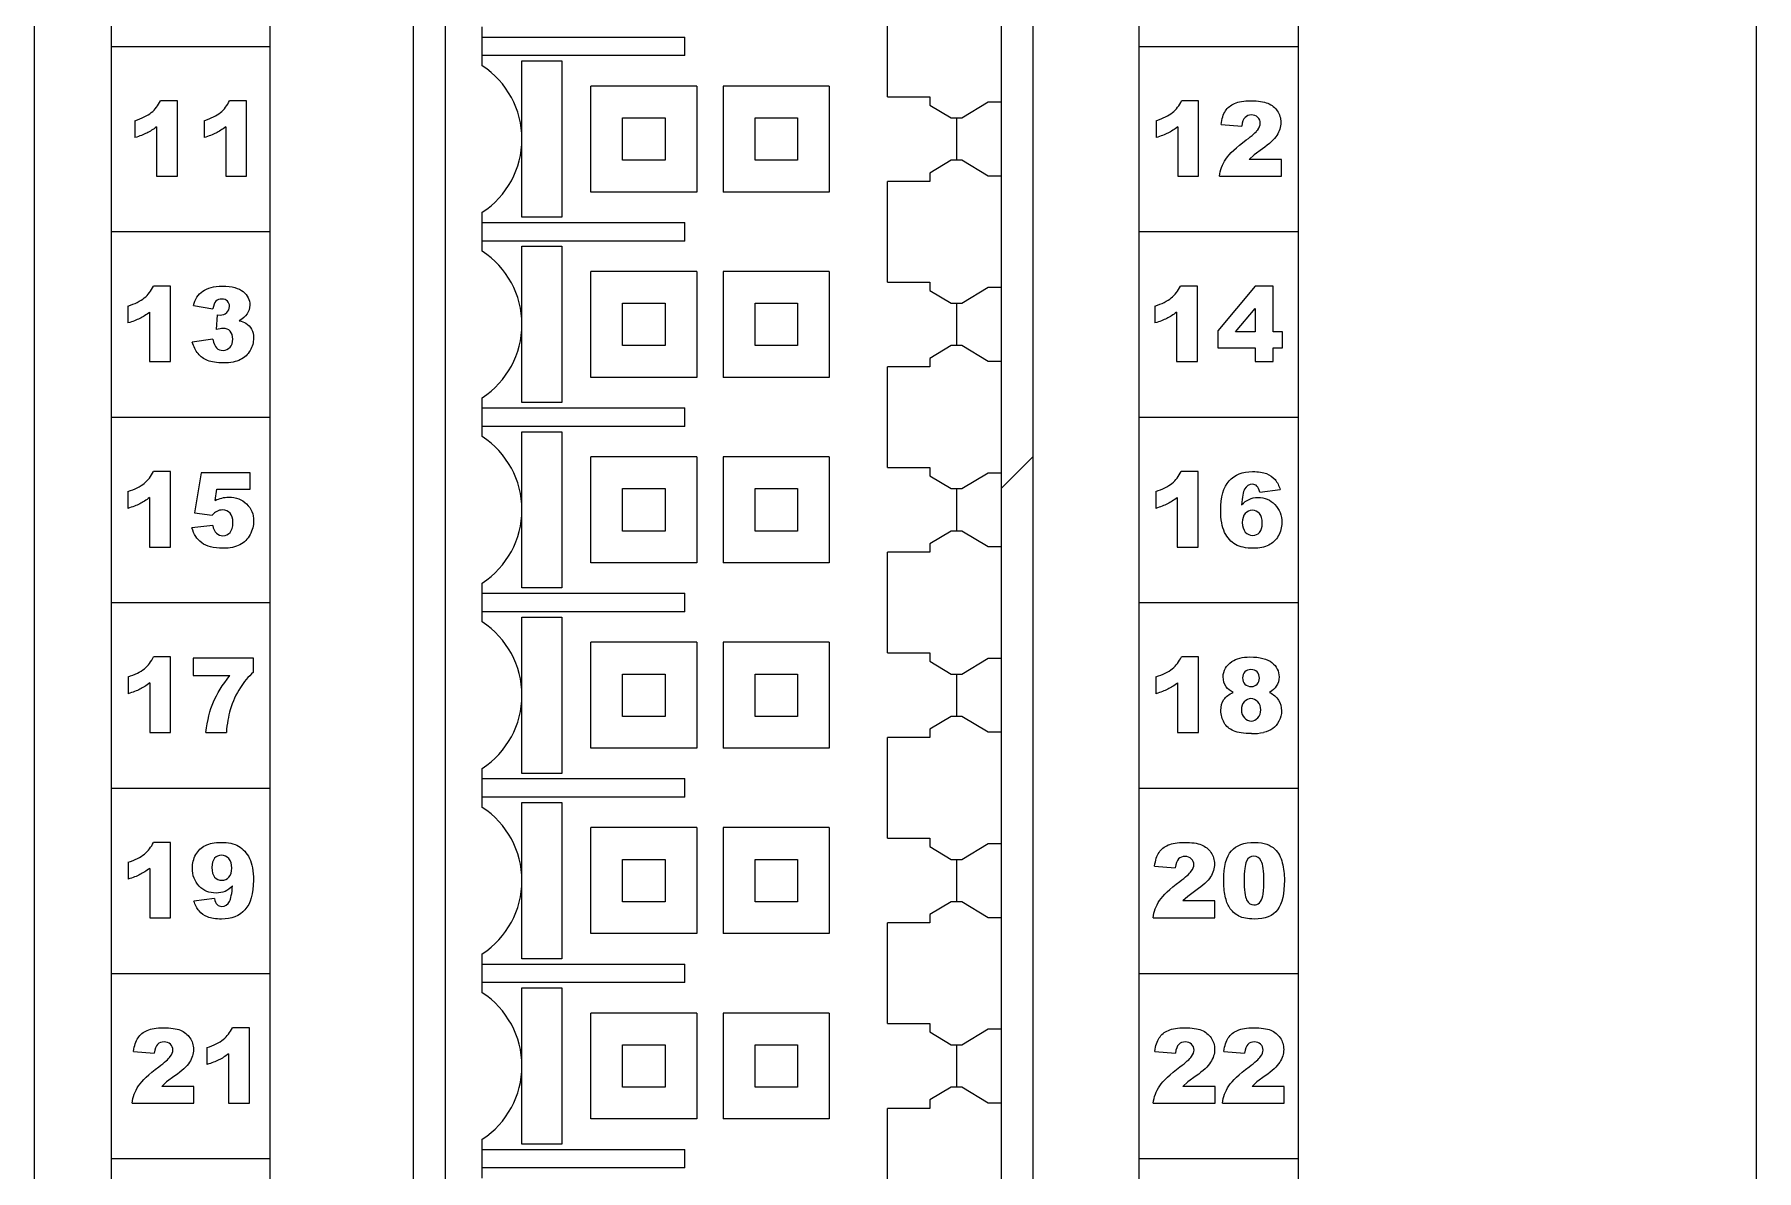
# Model space of a CAD drawing. Header units: inches. Extents: x 0 to 32, y 0 to 130.
# Drawn here: x -0.25 to 32.25, y 43.53 to 64.98 of the extents above; entities that cross this region are included whole.
import ezdxf

# ---------------------------------------------------------------- set-up
doc = ezdxf.new("R2010")
doc.units = ezdxf.units.IN
doc.header["$LTSCALE"] = 1.21
doc.header["$MEASUREMENT"] = 0
doc.layers.get('0').update_dxf_attribs({"linetype": 'CONTINUOUS'})
doc.layers.add('02___PRT_ALL_AXES', color=7, linetype='CONTINUOUS')
doc.layers.add('03___PRT_ALL_CURVES', color=7, linetype='CONTINUOUS')

msp = doc.modelspace()

# ---------------------------------------------------------------- linework, layer by layer
at = {"color": 7, "linetype": 'Continuous'}
for p, q in [((-0.25, 6), (-0.25, 124)), ((32.25, 6), (32.25, 124)), ((7.5, 86.255), (7.5, 15.245)), ((18, 15.752), (18, 85.752)), ((15.85, 63.802), (15.85, 65.702)), ((8.2, 64.385), (8.2, 65.119)), ((8.2, 64.927), (12.025, 64.927)), ((12.025, 64.577), (12.025, 64.927)), ((12.025, 64.577), (8.2, 64.577)), ((8.95, 63.006), (8.95, 64.477)), ((8.95, 64.477), (9.702, 64.477)), ((9.702, 64.477), (9.702, 61.527)), ((10.25, 62.002), (10.25, 64.002)), ((12.25, 64.002), (10.25, 64.002)), ((12.25, 64.002), (12.25, 62.002)), ((12.75, 64.002), (12.75, 62.002)), ((14.75, 64.002), (12.75, 64.002)), ((14.75, 64.002), (14.75, 62.002)), ((15.85, 63.802), (16.65, 63.802)), ((16.65, 63.802), (16.65, 63.644)), ((17.25, 63.402), (17.75, 63.703)), ((17.75, 63.703), (18, 63.703)), ((10.85, 62.602), (10.85, 63.402)), ((10.85, 63.402), (11.65, 63.402)), ((11.65, 63.402), (11.65, 62.602)), ((13.35, 62.602), (13.35, 63.402)), ((13.35, 63.402), (14.15, 63.402)), ((14.15, 63.402), (14.15, 62.602)), ((16.65, 63.644), (17.053, 63.402)), ((17.053, 63.402), (17.25, 63.402)), ((17.15, 63.402), (17.15, 62.602)), ((8.95, 61.527), (8.95, 62.998)), ((11.65, 62.602), (10.85, 62.602)), ((14.15, 62.602), (13.35, 62.602)), ((17.053, 62.602), (16.65, 62.36)), ((17.25, 62.602), (17.053, 62.602)), ((17.75, 62.302), (17.25, 62.602)), ((15.85, 60.302), (15.85, 62.202)), ((16.65, 62.202), (15.85, 62.202)), ((16.65, 62.36), (16.65, 62.202)), ((18, 62.302), (17.75, 62.302)), ((12.25, 62.002), (10.25, 62.002)), ((14.75, 62.002), (12.75, 62.002)), ((8.2, 60.885), (8.2, 61.619)), ((8.2, 61.427), (12.025, 61.427)), ((9.702, 61.527), (8.95, 61.527)), ((12.025, 61.077), (12.025, 61.427)), ((12.025, 61.077), (8.2, 61.077)), ((8.95, 59.506), (8.95, 60.977)), ((8.95, 60.977), (9.702, 60.977)), ((9.702, 60.977), (9.702, 58.027)), ((10.25, 58.502), (10.25, 60.502)), ((12.25, 60.502), (10.25, 60.502)), ((12.25, 60.502), (12.25, 58.502)), ((12.75, 60.502), (12.75, 58.502)), ((14.75, 60.502), (12.75, 60.502)), ((14.75, 60.502), (14.75, 58.502)), ((15.85, 60.302), (16.65, 60.302)), ((16.65, 60.302), (16.65, 60.144)), ((16.65, 60.144), (17.053, 59.902)), ((17.25, 59.902), (17.75, 60.203)), ((17.75, 60.203), (18, 60.203)), ((10.85, 59.102), (10.85, 59.902)), ((10.85, 59.902), (11.65, 59.902)), ((11.65, 59.902), (11.65, 59.102)), ((13.35, 59.102), (13.35, 59.902)), ((13.35, 59.902), (14.15, 59.902)), ((14.15, 59.902), (14.15, 59.102)), ((17.053, 59.902), (17.25, 59.902)), ((17.15, 59.902), (17.15, 59.102)), ((8.95, 58.027), (8.95, 59.498)), ((11.65, 59.102), (10.85, 59.102)), ((14.15, 59.102), (13.35, 59.102)), ((17.053, 59.102), (16.65, 58.86)), ((16.65, 58.86), (16.65, 58.702)), ((17.25, 59.102), (17.053, 59.102)), ((17.75, 58.802), (17.25, 59.102)), ((12.25, 58.502), (10.25, 58.502)), ((14.75, 58.502), (12.75, 58.502)), ((16.65, 58.702), (15.85, 58.702)), ((15.85, 56.802), (15.85, 58.702)), ((18, 58.802), (17.75, 58.802)), ((8.2, 57.385), (8.2, 58.119)), ((8.2, 57.927), (12.025, 57.927)), ((9.702, 58.027), (8.95, 58.027)), ((12.025, 57.577), (12.025, 57.927)), ((12.025, 57.577), (8.2, 57.577)), ((8.95, 56.006), (8.95, 57.477)), ((8.95, 57.477), (9.702, 57.477)), ((9.702, 57.477), (9.702, 54.527)), ((10.25, 55.002), (10.25, 57.002)), ((12.25, 57.002), (10.25, 57.002)), ((12.25, 57.002), (12.25, 55.002)), ((12.75, 57.002), (12.75, 55.002)), ((14.75, 57.002), (12.75, 57.002)), ((14.75, 57.002), (14.75, 55.002)), ((15.85, 56.802), (16.65, 56.802)), ((16.65, 56.802), (16.65, 56.644)), ((16.65, 56.644), (17.053, 56.402)), ((17.25, 56.402), (17.75, 56.703)), ((17.75, 56.703), (18, 56.703)), ((10.85, 56.402), (11.65, 56.402)), ((10.85, 55.602), (10.85, 56.402)), ((11.65, 56.402), (11.65, 55.602)), ((13.35, 56.402), (14.15, 56.402)), ((13.35, 55.602), (13.35, 56.402)), ((14.15, 56.402), (14.15, 55.602)), ((17.053, 56.402), (17.25, 56.402)), ((17.15, 56.402), (17.15, 55.602)), ((8.95, 54.527), (8.95, 55.998)), ((11.65, 55.602), (10.85, 55.602)), ((14.15, 55.602), (13.35, 55.602)), ((17.053, 55.602), (16.65, 55.36)), ((17.25, 55.602), (17.053, 55.602)), ((17.75, 55.302), (17.25, 55.602)), ((16.65, 55.36), (16.65, 55.202)), ((18, 55.302), (17.75, 55.302)), ((12.25, 55.002), (10.25, 55.002)), ((14.75, 55.002), (12.75, 55.002)), ((16.65, 55.202), (15.85, 55.202)), ((15.85, 53.302), (15.85, 55.202)), ((8.2, 53.885), (8.2, 54.619)), ((8.2, 54.427), (12.025, 54.427)), ((9.702, 54.527), (8.95, 54.527)), ((12.025, 54.077), (12.025, 54.427)), ((12.025, 54.077), (8.2, 54.077)), ((8.95, 53.977), (9.702, 53.977)), ((8.95, 52.506), (8.95, 53.977)), ((9.702, 53.977), (9.702, 51.027)), ((12.25, 53.502), (10.25, 53.502)), ((10.25, 51.502), (10.25, 53.502)), ((12.25, 53.502), (12.25, 51.502)), ((14.75, 53.502), (12.75, 53.502)), ((12.75, 53.502), (12.75, 51.502)), ((14.75, 53.502), (14.75, 51.502)), ((15.85, 53.302), (16.65, 53.302)), ((16.65, 53.302), (16.65, 53.144)), ((16.65, 53.144), (17.053, 52.902)), ((17.25, 52.902), (17.75, 53.203)), ((17.75, 53.203), (18, 53.203)), ((10.85, 52.902), (11.65, 52.902)), ((10.85, 52.102), (10.85, 52.902)), ((11.65, 52.902), (11.65, 52.102)), ((13.35, 52.902), (14.15, 52.902)), ((13.35, 52.102), (13.35, 52.902)), ((14.15, 52.902), (14.15, 52.102)), ((17.053, 52.902), (17.25, 52.902)), ((17.15, 52.902), (17.15, 52.102)), ((8.95, 51.027), (8.95, 52.498)), ((11.65, 52.102), (10.85, 52.102)), ((14.15, 52.102), (13.35, 52.102)), ((17.053, 52.102), (16.65, 51.86)), ((17.25, 52.102), (17.053, 52.102)), ((17.75, 51.802), (17.25, 52.102)), ((16.65, 51.702), (15.85, 51.702)), ((15.85, 49.802), (15.85, 51.702)), ((16.65, 51.86), (16.65, 51.702)), ((18, 51.802), (17.75, 51.802)), ((12.25, 51.502), (10.25, 51.502)), ((14.75, 51.502), (12.75, 51.502)), ((8.2, 50.385), (8.2, 51.119)), ((9.702, 51.027), (8.95, 51.027)), ((8.2, 50.927), (12.025, 50.927)), ((12.025, 50.577), (12.025, 50.927)), ((12.025, 50.577), (8.2, 50.577)), ((8.95, 50.477), (9.702, 50.477)), ((8.95, 49.006), (8.95, 50.477)), ((9.702, 50.477), (9.702, 47.527)), ((12.25, 50.002), (10.25, 50.002)), ((10.25, 48.002), (10.25, 50.002)), ((12.25, 50.002), (12.25, 48.002)), ((14.75, 50.002), (12.75, 50.002)), ((12.75, 50.002), (12.75, 48.002)), ((14.75, 50.002), (14.75, 48.002)), ((15.85, 49.802), (16.65, 49.802)), ((16.65, 49.802), (16.65, 49.644)), ((10.85, 49.402), (11.65, 49.402)), ((10.85, 48.602), (10.85, 49.402)), ((11.65, 49.402), (11.65, 48.602)), ((13.35, 49.402), (14.15, 49.402)), ((13.35, 48.602), (13.35, 49.402)), ((14.15, 49.402), (14.15, 48.602)), ((16.65, 49.644), (17.053, 49.402)), ((17.053, 49.402), (17.25, 49.402)), ((17.15, 49.402), (17.15, 48.602)), ((17.25, 49.402), (17.75, 49.703)), ((17.75, 49.703), (18, 49.703)), ((8.95, 47.527), (8.95, 48.998)), ((11.65, 48.602), (10.85, 48.602)), ((14.15, 48.602), (13.35, 48.602)), ((17.053, 48.602), (16.65, 48.36)), ((17.25, 48.602), (17.053, 48.602)), ((17.75, 48.302), (17.25, 48.602)), ((16.65, 48.202), (15.85, 48.202)), ((15.85, 46.302), (15.85, 48.202)), ((16.65, 48.36), (16.65, 48.202)), ((18, 48.302), (17.75, 48.302)), ((12.25, 48.002), (10.25, 48.002)), ((14.75, 48.002), (12.75, 48.002)), ((8.2, 46.885), (8.2, 47.619)), ((9.702, 47.527), (8.95, 47.527)), ((8.2, 47.427), (12.025, 47.427)), ((12.025, 47.077), (12.025, 47.427)), ((12.025, 47.077), (8.2, 47.077)), ((8.95, 46.977), (9.702, 46.977)), ((8.95, 45.506), (8.95, 46.977)), ((9.702, 46.977), (9.702, 44.027)), ((12.25, 46.502), (10.25, 46.502)), ((10.25, 44.502), (10.25, 46.502)), ((12.25, 46.502), (12.25, 44.502)), ((14.75, 46.502), (12.75, 46.502)), ((12.75, 46.502), (12.75, 44.502)), ((14.75, 46.502), (14.75, 44.502)), ((15.85, 46.302), (16.65, 46.302)), ((16.65, 46.302), (16.65, 46.144)), ((17.25, 45.902), (17.75, 46.203)), ((17.75, 46.203), (18, 46.203)), ((10.85, 45.902), (11.65, 45.902)), ((10.85, 45.102), (10.85, 45.902)), ((11.65, 45.902), (11.65, 45.102)), ((13.35, 45.902), (14.15, 45.902)), ((13.35, 45.102), (13.35, 45.902)), ((14.15, 45.902), (14.15, 45.102)), ((16.65, 46.144), (17.053, 45.902)), ((17.053, 45.902), (17.25, 45.902)), ((17.15, 45.902), (17.15, 45.102)), ((8.95, 44.027), (8.95, 45.498)), ((11.65, 45.102), (10.85, 45.102)), ((14.15, 45.102), (13.35, 45.102)), ((17.053, 45.102), (16.65, 44.86)), ((16.65, 44.86), (16.65, 44.702)), ((17.25, 45.102), (17.053, 45.102)), ((17.75, 44.802), (17.25, 45.102)), ((16.65, 44.702), (15.85, 44.702)), ((15.85, 42.802), (15.85, 44.702)), ((18, 44.802), (17.75, 44.802)), ((12.25, 44.502), (10.25, 44.502)), ((14.75, 44.502), (12.75, 44.502)), ((8.2, 43.385), (8.2, 44.119)), ((8.2, 43.927), (12.025, 43.927)), ((9.702, 44.027), (8.95, 44.027)), ((12.025, 43.577), (12.025, 43.927)), ((12.025, 43.577), (8.2, 43.577))]:
    msp.add_line(p, q, dxfattribs=at)
at = {"color": 2, "linetype": 'Continuous'}
msp.add_line((18, 56.411), (18.6, 57.011), dxfattribs=at)
at = {"color": 7, "linetype": 'Continuous'}
for centre in [(7.3, 63.002), (7.3, 59.502), (7.3, 56.002), (7.3, 52.502), (7.3, 49.002), (7.3, 45.502)]:
    msp.add_arc(centre, 1.65, 303.0557, 56.9443, dxfattribs=at)
at = {"layer": '02___PRT_ALL_AXES', "color": 7, "linetype": 'Continuous'}
for p, q in [((6.9, 85.35), (6.9, 16.15)), ((18.6, 16.15), (18.6, 85.35))]:
    msp.add_line(p, q, dxfattribs=at)
at = {"layer": '03___PRT_ALL_CURVES', "color": 4, "linetype": 'Continuous'}
for p, q in [((1.2, 82.25), (1.2, 19.25)), ((4.2, 19.25), (4.2, 82.25)), ((20.6, 19.25), (20.6, 82.25)), ((23.6, 82.25), (23.6, 19.25)), ((1.2, 64.75), (4.2, 64.75)), ((20.6, 64.75), (23.6, 64.75)), ((2.449, 63.724), (2.127, 63.724)), ((2.449, 62.3), (2.449, 63.724)), ((3.753, 63.724), (3.432, 63.724)), ((3.753, 62.3), (3.753, 63.724)), ((21.72, 63.724), (21.399, 63.724)), ((21.72, 62.3), (21.72, 63.724)), ((1.647, 63.349), (1.647, 63.03)), ((2.055, 63.233), (2.055, 62.3)), ((2.951, 63.349), (2.951, 63.03)), ((3.36, 63.233), (3.36, 62.3)), ((20.918, 63.349), (20.918, 63.03)), ((21.327, 63.233), (21.327, 62.3)), ((22.143, 63.277), (22.533, 63.245)), ((22.924, 62.816), (22.767, 62.702)), ((22.767, 62.702), (22.674, 62.617)), ((23.282, 62.617), (22.674, 62.617)), ((23.282, 62.3), (23.282, 62.617)), ((2.055, 62.3), (2.449, 62.3)), ((3.36, 62.3), (3.753, 62.3)), ((21.327, 62.3), (21.72, 62.3)), ((22.115, 62.3), (23.282, 62.3)), ((4.2, 61.25), (1.2, 61.25)), ((23.6, 61.25), (20.6, 61.25)), ((2.317, 60.224), (1.995, 60.224)), ((2.317, 58.8), (2.317, 60.224)), ((21.698, 60.224), (21.376, 60.224)), ((21.698, 58.8), (21.698, 60.224)), ((22.789, 60.224), (22.081, 59.382)), ((23.129, 60.224), (22.789, 60.224)), ((23.129, 59.363), (23.129, 60.224)), ((1.515, 59.849), (1.515, 59.53)), ((2.75, 59.861), (3.117, 59.795)), ((20.896, 59.849), (20.896, 59.53)), ((22.414, 59.363), (22.789, 59.804)), ((22.789, 59.804), (22.789, 59.363)), ((1.924, 59.733), (1.924, 58.8)), ((3.201, 59.682), (3.181, 59.405)), ((3.201, 59.682), (3.252, 59.678)), ((21.305, 59.733), (21.305, 58.8)), ((3.117, 59.221), (2.729, 59.17)), ((22.081, 59.382), (22.081, 59.062)), ((22.789, 59.363), (22.414, 59.363)), ((23.304, 59.363), (23.129, 59.363)), ((23.304, 59.062), (23.304, 59.363)), ((22.081, 59.062), (22.789, 59.062)), ((22.789, 59.062), (22.789, 58.8)), ((23.129, 59.062), (23.304, 59.062)), ((23.129, 58.8), (23.129, 59.062)), ((1.924, 58.8), (2.317, 58.8)), ((21.305, 58.8), (21.698, 58.8)), ((22.789, 58.8), (23.129, 58.8)), ((1.2, 57.75), (4.2, 57.75)), ((20.6, 57.75), (23.6, 57.75)), ((2.316, 56.724), (1.994, 56.724)), ((2.316, 55.3), (2.316, 56.724)), ((2.896, 56.7), (2.773, 55.947)), ((3.82, 56.7), (2.896, 56.7)), ((3.82, 56.39), (3.82, 56.7)), ((21.712, 56.724), (21.39, 56.724)), ((21.712, 55.3), (21.712, 56.724)), ((1.513, 56.349), (1.513, 56.03)), ((1.922, 56.233), (1.922, 55.3)), ((3.161, 56.18), (3.194, 56.39)), ((3.194, 56.39), (3.82, 56.39)), ((20.91, 56.349), (20.91, 56.03)), ((21.318, 56.233), (21.318, 55.3)), ((22.874, 56.337), (23.261, 56.385)), ((2.773, 55.947), (3.104, 55.9)), ((3.116, 55.706), (2.722, 55.663)), ((1.922, 55.3), (2.316, 55.3)), ((21.318, 55.3), (21.712, 55.3)), ((1.2, 54.25), (4.2, 54.25)), ((20.6, 54.25), (23.6, 54.25)), ((2.318, 53.224), (1.997, 53.224)), ((2.318, 51.8), (2.318, 53.224)), ((2.748, 53.2), (2.748, 52.871)), ((3.884, 53.2), (2.748, 53.2)), ((3.884, 52.937), (3.884, 53.2)), ((21.718, 53.224), (21.396, 53.224)), ((21.718, 51.8), (21.718, 53.224)), ((1.516, 52.849), (1.516, 52.53)), ((1.925, 52.733), (1.925, 51.8)), ((2.748, 52.871), (3.44, 52.871)), ((20.915, 52.849), (20.915, 52.53)), ((21.324, 52.733), (21.324, 51.8)), ((1.925, 51.8), (2.318, 51.8)), ((2.984, 51.8), (3.372, 51.8)), ((21.324, 51.8), (21.718, 51.8)), ((1.2, 50.75), (4.2, 50.75)), ((20.6, 50.75), (23.6, 50.75)), ((2.319, 49.724), (1.997, 49.724)), ((2.319, 48.3), (2.319, 49.724)), ((1.517, 49.349), (1.517, 49.03)), ((1.926, 49.233), (1.926, 48.3)), ((20.89, 49.277), (21.28, 49.245)), ((21.671, 48.816), (21.514, 48.702)), ((3.146, 48.663), (2.759, 48.614)), ((21.514, 48.702), (21.421, 48.617)), ((22.028, 48.617), (21.421, 48.617)), ((22.028, 48.3), (22.028, 48.617)), ((1.926, 48.3), (2.319, 48.3)), ((20.861, 48.3), (22.028, 48.3)), ((1.2, 47.25), (4.2, 47.25)), ((20.6, 47.25), (23.6, 47.25)), ((3.807, 46.224), (3.485, 46.224)), ((3.807, 44.8), (3.807, 46.224)), ((3.005, 45.849), (3.005, 45.53)), ((1.621, 45.777), (2.011, 45.745)), ((3.414, 45.733), (3.414, 44.8)), ((20.893, 45.777), (21.283, 45.745)), ((22.197, 45.777), (22.587, 45.745)), ((2.245, 45.202), (2.152, 45.117)), ((2.402, 45.316), (2.245, 45.202)), ((21.517, 45.202), (21.424, 45.117)), ((21.674, 45.316), (21.517, 45.202)), ((22.821, 45.202), (22.728, 45.117)), ((22.978, 45.316), (22.821, 45.202)), ((2.76, 45.117), (2.152, 45.117)), ((2.76, 44.8), (2.76, 45.117)), ((22.031, 45.117), (21.424, 45.117)), ((22.031, 44.8), (22.031, 45.117)), ((23.336, 45.117), (22.728, 45.117)), ((23.336, 44.8), (23.336, 45.117)), ((1.593, 44.8), (2.76, 44.8)), ((3.414, 44.8), (3.807, 44.8)), ((20.864, 44.8), (22.031, 44.8)), ((22.169, 44.8), (23.336, 44.8)), ((4.2, 43.75), (1.2, 43.75)), ((23.6, 43.75), (20.6, 43.75))]:
    msp.add_line(p, q, dxfattribs=at)
msp.add_arc((22.72, 52.847), 1.071, 270.0061, 282.0044, dxfattribs=at)
for points in [[(1.955, 63.502), (2.028, 63.562), (2.085, 63.636), (2.127, 63.724)], [(3.26, 63.502), (3.332, 63.562), (3.389, 63.636), (3.432, 63.724)], [(21.227, 63.502), (21.299, 63.562), (21.357, 63.636), (21.399, 63.724)], [(22.399, 63.674), (22.474, 63.707), (22.576, 63.724), (22.708, 63.724)], [(22.708, 63.724), (22.844, 63.724), (22.95, 63.708), (23.027, 63.677)], [(1.647, 63.349), (1.778, 63.391), (1.882, 63.442), (1.955, 63.502)], [(2.951, 63.349), (3.083, 63.391), (3.186, 63.442), (3.26, 63.502)], [(20.918, 63.349), (21.05, 63.391), (21.153, 63.442), (21.227, 63.502)], [(22.143, 63.277), (22.159, 63.386), (22.186, 63.472), (22.227, 63.533)], [(22.227, 63.533), (22.268, 63.594), (22.325, 63.642), (22.399, 63.674)], [(22.596, 63.41), (22.565, 63.379), (22.544, 63.324), (22.533, 63.245)], [(22.718, 63.457), (22.669, 63.457), (22.628, 63.441), (22.596, 63.41)], [(22.837, 63.412), (22.805, 63.442), (22.766, 63.457), (22.718, 63.457)], [(22.885, 63.303), (22.885, 63.345), (22.868, 63.381), (22.837, 63.412)], [(23.027, 63.677), (23.103, 63.646), (23.162, 63.598), (23.206, 63.533)], [(23.206, 63.533), (23.25, 63.468), (23.272, 63.396), (23.272, 63.316)], [(1.87, 63.115), (1.811, 63.085), (1.736, 63.056), (1.647, 63.03)], [(2.055, 63.233), (1.991, 63.184), (1.929, 63.145), (1.87, 63.115)], [(3.175, 63.115), (3.115, 63.085), (3.041, 63.056), (2.951, 63.03)], [(3.36, 63.233), (3.296, 63.184), (3.234, 63.145), (3.175, 63.115)], [(21.142, 63.115), (21.082, 63.085), (21.008, 63.056), (20.918, 63.03)], [(21.327, 63.233), (21.263, 63.184), (21.201, 63.145), (21.142, 63.115)], [(22.618, 62.985), (22.732, 63.069), (22.804, 63.134), (22.836, 63.178)], [(22.836, 63.178), (22.868, 63.222), (22.885, 63.263), (22.885, 63.303)], [(23.197, 63.071), (23.147, 62.993), (23.056, 62.908), (22.924, 62.816)], [(23.272, 63.316), (23.272, 63.23), (23.246, 63.149), (23.197, 63.071)], [(22.236, 62.625), (22.304, 62.726), (22.431, 62.846), (22.618, 62.985)], [(22.115, 62.3), (22.128, 62.415), (22.168, 62.523), (22.236, 62.625)], [(1.823, 60.002), (1.896, 60.062), (1.953, 60.136), (1.995, 60.224)], [(2.75, 59.861), (2.78, 59.977), (2.838, 60.067), (2.926, 60.13)], [(2.926, 60.13), (3.012, 60.192), (3.135, 60.224), (3.295, 60.224)], [(3.295, 60.224), (3.477, 60.224), (3.609, 60.189), (3.691, 60.121)], [(21.204, 60.002), (21.277, 60.062), (21.334, 60.136), (21.376, 60.224)], [(1.515, 59.849), (1.647, 59.891), (1.75, 59.942), (1.823, 60.002)], [(3.176, 59.94), (3.147, 59.913), (3.127, 59.864), (3.117, 59.795)], [(3.287, 59.982), (3.241, 59.982), (3.204, 59.968), (3.176, 59.94)], [(3.392, 59.944), (3.367, 59.969), (3.331, 59.982), (3.287, 59.982)], [(3.379, 59.726), (3.413, 59.759), (3.431, 59.797), (3.431, 59.842)], [(3.431, 59.842), (3.431, 59.884), (3.417, 59.918), (3.392, 59.944)], [(3.691, 60.121), (3.772, 60.053), (3.814, 59.968), (3.814, 59.865)], [(3.814, 59.865), (3.814, 59.804), (3.796, 59.749), (3.764, 59.701)], [(20.896, 59.849), (21.028, 59.891), (21.131, 59.942), (21.204, 60.002)], [(1.739, 59.615), (1.679, 59.585), (1.605, 59.556), (1.515, 59.53)], [(1.924, 59.733), (1.86, 59.684), (1.798, 59.645), (1.739, 59.615)], [(3.252, 59.678), (3.303, 59.678), (3.345, 59.694), (3.379, 59.726)], [(3.764, 59.701), (3.73, 59.651), (3.681, 59.608), (3.614, 59.572)], [(3.614, 59.572), (3.667, 59.558), (3.709, 59.542), (3.738, 59.525)], [(3.738, 59.525), (3.784, 59.496), (3.82, 59.458), (3.846, 59.411)], [(21.119, 59.615), (21.06, 59.585), (20.986, 59.556), (20.896, 59.53)], [(21.305, 59.733), (21.241, 59.684), (21.178, 59.645), (21.119, 59.615)], [(2.838, 58.952), (2.79, 59.009), (2.753, 59.082), (2.729, 59.17)], [(3.117, 59.221), (3.133, 59.143), (3.156, 59.088), (3.188, 59.058)], [(3.307, 59.427), (3.277, 59.427), (3.235, 59.42), (3.181, 59.405)], [(3.443, 59.374), (3.41, 59.409), (3.365, 59.427), (3.307, 59.427)], [(3.441, 59.07), (3.475, 59.108), (3.494, 59.159), (3.494, 59.223)], [(3.494, 59.223), (3.494, 59.288), (3.476, 59.338), (3.443, 59.374)], [(3.885, 59.244), (3.885, 59.162), (3.863, 59.084), (3.821, 59.009)], [(3.846, 59.411), (3.872, 59.364), (3.885, 59.309), (3.885, 59.244)], [(3.019, 58.821), (2.945, 58.851), (2.885, 58.895), (2.838, 58.952)], [(3.188, 59.058), (3.22, 59.027), (3.262, 59.013), (3.311, 59.013)], [(3.311, 59.013), (3.363, 59.013), (3.407, 59.032), (3.441, 59.07)], [(3.637, 58.837), (3.557, 58.797), (3.451, 58.776), (3.321, 58.776)], [(3.821, 59.009), (3.778, 58.935), (3.717, 58.876), (3.637, 58.837)], [(3.321, 58.776), (3.193, 58.776), (3.092, 58.791), (3.019, 58.821)], [(1.822, 56.502), (1.894, 56.562), (1.952, 56.636), (1.994, 56.724)], [(21.218, 56.502), (21.291, 56.562), (21.348, 56.636), (21.39, 56.724)], [(22.296, 56.547), (22.402, 56.665), (22.549, 56.724), (22.738, 56.724)], [(22.738, 56.724), (22.849, 56.724), (22.937, 56.711), (23.002, 56.685)], [(23.002, 56.685), (23.067, 56.659), (23.12, 56.622), (23.163, 56.572)], [(23.163, 56.572), (23.205, 56.522), (23.238, 56.459), (23.261, 56.385)], [(1.513, 56.349), (1.645, 56.391), (1.748, 56.442), (1.822, 56.502)], [(1.922, 56.233), (1.858, 56.184), (1.796, 56.145), (1.737, 56.115)], [(3.289, 56.225), (3.331, 56.235), (3.373, 56.241), (3.415, 56.241)], [(3.415, 56.241), (3.554, 56.241), (3.668, 56.198), (3.755, 56.113)], [(20.91, 56.349), (21.041, 56.391), (21.145, 56.442), (21.218, 56.502)], [(21.318, 56.233), (21.254, 56.184), (21.192, 56.145), (21.133, 56.115)], [(22.137, 55.992), (22.137, 56.244), (22.189, 56.43), (22.296, 56.547)], [(22.587, 56.39), (22.562, 56.344), (22.543, 56.245), (22.531, 56.095)], [(22.735, 56.485), (22.672, 56.485), (22.622, 56.453), (22.587, 56.39)], [(22.674, 56.2), (22.723, 56.223), (22.779, 56.234), (22.844, 56.234)], [(22.822, 56.451), (22.799, 56.474), (22.769, 56.485), (22.735, 56.485)], [(22.874, 56.337), (22.864, 56.391), (22.846, 56.429), (22.822, 56.451)], [(22.844, 56.234), (22.969, 56.234), (23.075, 56.189), (23.16, 56.1)], [(1.737, 56.115), (1.678, 56.085), (1.603, 56.056), (1.513, 56.03)], [(3.19, 55.973), (3.164, 55.959), (3.135, 55.934), (3.104, 55.9)], [(3.161, 56.18), (3.204, 56.2), (3.247, 56.215), (3.289, 56.225)], [(3.299, 56), (3.261, 56), (3.225, 55.99), (3.19, 55.973)], [(3.441, 55.941), (3.405, 55.98), (3.358, 56), (3.299, 56)], [(3.495, 55.758), (3.495, 55.841), (3.477, 55.903), (3.441, 55.941)], [(3.755, 56.113), (3.843, 56.029), (3.887, 55.922), (3.887, 55.794)], [(21.133, 56.115), (21.074, 56.085), (20.999, 56.056), (20.91, 56.03)], [(22.212, 55.576), (22.162, 55.681), (22.137, 55.82), (22.137, 55.992)], [(22.531, 56.095), (22.577, 56.142), (22.625, 56.177), (22.674, 56.2)], [(22.599, 55.933), (22.563, 55.893), (22.545, 55.836), (22.545, 55.761)], [(22.736, 55.993), (22.681, 55.993), (22.635, 55.973), (22.599, 55.933)], [(22.868, 55.931), (22.832, 55.972), (22.788, 55.993), (22.736, 55.993)], [(22.922, 55.751), (22.922, 55.829), (22.904, 55.889), (22.868, 55.931)], [(23.16, 56.1), (23.246, 56.011), (23.29, 55.898), (23.29, 55.761)], [(2.794, 55.499), (2.765, 55.543), (2.742, 55.597), (2.722, 55.663)], [(3.116, 55.706), (3.125, 55.643), (3.147, 55.594), (3.183, 55.561)], [(3.442, 55.574), (3.477, 55.615), (3.495, 55.676), (3.495, 55.758)], [(3.887, 55.794), (3.887, 55.703), (3.864, 55.616), (3.819, 55.533)], [(22.416, 55.348), (22.331, 55.395), (22.263, 55.471), (22.212, 55.576)], [(22.545, 55.761), (22.545, 55.685), (22.564, 55.626), (22.602, 55.583)], [(22.602, 55.583), (22.64, 55.54), (22.687, 55.519), (22.742, 55.519)], [(22.742, 55.519), (22.793, 55.519), (22.836, 55.538), (22.87, 55.577)], [(22.87, 55.577), (22.905, 55.615), (22.922, 55.673), (22.922, 55.751)], [(23.29, 55.761), (23.29, 55.669), (23.268, 55.585), (23.224, 55.508)], [(2.906, 55.38), (2.86, 55.415), (2.823, 55.455), (2.794, 55.499)], [(3.074, 55.302), (3.008, 55.319), (2.952, 55.346), (2.906, 55.38)], [(3.312, 55.276), (3.219, 55.276), (3.14, 55.286), (3.074, 55.302)], [(3.183, 55.561), (3.217, 55.529), (3.259, 55.513), (3.308, 55.513)], [(3.308, 55.513), (3.361, 55.513), (3.406, 55.533), (3.442, 55.574)], [(3.628, 55.342), (3.546, 55.298), (3.44, 55.276), (3.312, 55.276)], [(3.819, 55.533), (3.774, 55.449), (3.71, 55.386), (3.628, 55.342)], [(22.753, 55.276), (22.612, 55.276), (22.5, 55.3), (22.416, 55.348)], [(23.043, 55.335), (22.966, 55.296), (22.869, 55.276), (22.753, 55.276)], [(23.224, 55.508), (23.181, 55.432), (23.12, 55.374), (23.043, 55.335)], [(1.516, 52.849), (1.648, 52.891), (1.751, 52.942), (1.825, 53.002)], [(1.825, 53.002), (1.897, 53.062), (1.955, 53.136), (1.997, 53.224)], [(20.915, 52.849), (21.047, 52.891), (21.15, 52.942), (21.224, 53.002)], [(21.224, 53.002), (21.296, 53.062), (21.354, 53.136), (21.396, 53.224)], [(22.184, 52.85), (22.184, 52.967), (22.238, 53.063), (22.349, 53.138)], [(22.349, 53.138), (22.435, 53.195), (22.548, 53.224), (22.69, 53.224)], [(22.709, 52.987), (22.661, 52.987), (22.623, 52.972), (22.593, 52.942)], [(22.69, 53.224), (22.877, 53.224), (23.014, 53.188), (23.104, 53.117)], [(22.823, 52.941), (22.793, 52.972), (22.755, 52.987), (22.709, 52.987)], [(23.104, 53.117), (23.194, 53.045), (23.239, 52.956), (23.239, 52.848)], [(1.925, 52.733), (1.861, 52.684), (1.799, 52.645), (1.74, 52.615)], [(3.128, 52.375), (3.193, 52.53), (3.297, 52.695), (3.44, 52.871)], [(3.884, 52.937), (3.784, 52.848), (3.702, 52.751), (3.636, 52.648)], [(21.324, 52.733), (21.26, 52.684), (21.198, 52.645), (21.139, 52.615)], [(22.241, 52.661), (22.203, 52.716), (22.184, 52.779), (22.184, 52.85)], [(22.375, 52.553), (22.313, 52.585), (22.269, 52.621), (22.241, 52.661)], [(22.593, 52.942), (22.564, 52.913), (22.549, 52.874), (22.549, 52.828)], [(22.549, 52.828), (22.549, 52.779), (22.564, 52.74), (22.594, 52.71)], [(22.594, 52.71), (22.625, 52.68), (22.665, 52.666), (22.715, 52.666)], [(22.715, 52.666), (22.759, 52.666), (22.797, 52.68), (22.826, 52.71)], [(22.868, 52.824), (22.868, 52.871), (22.853, 52.911), (22.823, 52.941)], [(22.826, 52.71), (22.854, 52.739), (22.868, 52.777), (22.868, 52.824)], [(23.185, 52.671), (23.159, 52.63), (23.117, 52.591), (23.059, 52.553)], [(23.239, 52.848), (23.239, 52.785), (23.221, 52.725), (23.185, 52.671)], [(1.74, 52.615), (1.681, 52.585), (1.606, 52.556), (1.516, 52.53)], [(2.984, 51.8), (3.015, 52.028), (3.062, 52.22), (3.128, 52.375)], [(3.636, 52.648), (3.556, 52.522), (3.492, 52.382), (3.445, 52.227)], [(21.139, 52.615), (21.08, 52.585), (21.005, 52.556), (20.915, 52.53)], [(22.141, 52.212), (22.141, 52.294), (22.16, 52.362), (22.198, 52.42)], [(22.198, 52.42), (22.236, 52.477), (22.294, 52.521), (22.375, 52.553)], [(22.582, 52.38), (22.545, 52.341), (22.528, 52.29), (22.528, 52.225)], [(22.709, 52.437), (22.66, 52.437), (22.618, 52.418), (22.582, 52.38)], [(22.837, 52.378), (22.8, 52.417), (22.758, 52.437), (22.709, 52.437)], [(22.894, 52.226), (22.894, 52.287), (22.875, 52.338), (22.837, 52.378)], [(23.059, 52.553), (23.135, 52.516), (23.191, 52.468), (23.228, 52.408)], [(23.228, 52.408), (23.266, 52.348), (23.285, 52.282), (23.285, 52.21)], [(3.445, 52.227), (3.409, 52.107), (3.384, 51.964), (3.372, 51.8)], [(22.201, 51.983), (22.161, 52.051), (22.141, 52.128), (22.141, 52.212)], [(22.528, 52.225), (22.528, 52.163), (22.546, 52.112), (22.584, 52.073)], [(22.584, 52.073), (22.622, 52.034), (22.665, 52.015), (22.714, 52.015)], [(22.714, 52.015), (22.759, 52.015), (22.801, 52.034), (22.838, 52.074)], [(22.838, 52.074), (22.875, 52.114), (22.894, 52.165), (22.894, 52.226)], [(23.236, 52.013), (23.203, 51.952), (23.164, 51.905), (23.118, 51.872)], [(23.285, 52.21), (23.285, 52.139), (23.268, 52.074), (23.236, 52.013)], [(22.38, 51.829), (22.302, 51.863), (22.242, 51.915), (22.201, 51.983)], [(22.72, 51.776), (22.571, 51.776), (22.459, 51.794), (22.38, 51.829)], [(23.118, 51.872), (23.071, 51.839), (23.012, 51.814), (22.943, 51.8)], [(1.517, 49.349), (1.649, 49.391), (1.752, 49.442), (1.825, 49.502)], [(1.825, 49.502), (1.898, 49.562), (1.955, 49.636), (1.997, 49.724)], [(2.73, 49.238), (2.73, 49.33), (2.752, 49.415), (2.795, 49.492)], [(2.795, 49.492), (2.839, 49.568), (2.9, 49.626), (2.977, 49.665)], [(2.977, 49.665), (3.053, 49.704), (3.151, 49.724), (3.267, 49.724)], [(3.15, 49.423), (3.115, 49.384), (3.099, 49.326), (3.099, 49.248)], [(3.279, 49.481), (3.227, 49.481), (3.184, 49.461), (3.15, 49.423)], [(3.267, 49.724), (3.407, 49.724), (3.519, 49.699), (3.604, 49.651)], [(3.418, 49.416), (3.38, 49.459), (3.333, 49.481), (3.279, 49.481)], [(3.475, 49.239), (3.475, 49.314), (3.456, 49.373), (3.418, 49.416)], [(3.604, 49.651), (3.688, 49.604), (3.756, 49.527), (3.807, 49.422)], [(3.807, 49.422), (3.857, 49.317), (3.883, 49.18), (3.883, 49.008)], [(20.89, 49.277), (20.905, 49.386), (20.933, 49.472), (20.974, 49.533)], [(20.974, 49.533), (21.014, 49.594), (21.071, 49.642), (21.146, 49.674)], [(21.146, 49.674), (21.22, 49.707), (21.323, 49.724), (21.454, 49.724)], [(21.343, 49.41), (21.311, 49.379), (21.29, 49.324), (21.28, 49.245)], [(21.465, 49.457), (21.415, 49.457), (21.374, 49.441), (21.343, 49.41)], [(21.454, 49.724), (21.591, 49.724), (21.697, 49.708), (21.773, 49.677)], [(21.583, 49.412), (21.552, 49.442), (21.513, 49.457), (21.465, 49.457)], [(21.631, 49.303), (21.631, 49.345), (21.615, 49.381), (21.583, 49.412)], [(21.773, 49.677), (21.85, 49.646), (21.909, 49.598), (21.953, 49.533)], [(21.953, 49.533), (21.997, 49.468), (22.019, 49.396), (22.019, 49.316)], [(22.195, 49.006), (22.195, 49.271), (22.242, 49.457), (22.338, 49.564)], [(22.338, 49.564), (22.433, 49.67), (22.579, 49.724), (22.776, 49.724)], [(22.763, 49.465), (22.698, 49.465), (22.652, 49.432), (22.623, 49.367)], [(22.904, 49.369), (22.873, 49.433), (22.826, 49.465), (22.763, 49.465)], [(22.776, 49.724), (22.87, 49.724), (22.947, 49.711), (23.008, 49.688)], [(23.008, 49.688), (23.068, 49.666), (23.118, 49.635), (23.156, 49.598)], [(23.156, 49.598), (23.194, 49.561), (23.224, 49.521), (23.246, 49.48)], [(23.246, 49.48), (23.268, 49.439), (23.286, 49.392), (23.299, 49.337)], [(1.74, 49.115), (1.681, 49.085), (1.607, 49.056), (1.517, 49.03)], [(1.926, 49.233), (1.862, 49.184), (1.799, 49.145), (1.74, 49.115)], [(2.858, 48.899), (2.773, 48.989), (2.73, 49.101), (2.73, 49.238)], [(3.099, 49.248), (3.099, 49.17), (3.116, 49.11), (3.151, 49.069)], [(3.421, 49.067), (3.457, 49.107), (3.475, 49.164), (3.475, 49.239)], [(21.365, 48.985), (21.478, 49.069), (21.551, 49.134), (21.583, 49.178)], [(21.583, 49.178), (21.615, 49.222), (21.631, 49.263), (21.631, 49.303)], [(22.019, 49.316), (22.019, 49.23), (21.993, 49.149), (21.944, 49.071)], [(22.623, 49.367), (22.595, 49.302), (22.58, 49.18), (22.58, 49.005)], [(22.952, 48.994), (22.952, 49.18), (22.936, 49.305), (22.904, 49.369)], [(23.299, 49.337), (23.325, 49.232), (23.339, 49.123), (23.339, 49.011)], [(3.177, 48.766), (3.05, 48.766), (2.944, 48.81), (2.858, 48.899)], [(3.151, 49.069), (3.187, 49.027), (3.231, 49.007), (3.284, 49.007)], [(3.347, 48.799), (3.297, 48.777), (3.241, 48.766), (3.177, 48.766)], [(3.284, 49.007), (3.339, 49.007), (3.385, 49.027), (3.421, 49.067)], [(3.49, 48.905), (3.443, 48.857), (3.395, 48.821), (3.347, 48.799)], [(3.432, 48.61), (3.457, 48.655), (3.476, 48.754), (3.49, 48.905)], [(3.883, 49.008), (3.883, 48.755), (3.83, 48.569), (3.723, 48.452)], [(20.983, 48.625), (21.05, 48.726), (21.177, 48.846), (21.365, 48.985)], [(21.944, 49.071), (21.894, 48.993), (21.803, 48.908), (21.671, 48.816)], [(22.222, 48.709), (22.203, 48.798), (22.195, 48.897), (22.195, 49.006)], [(22.58, 49.005), (22.58, 48.826), (22.596, 48.704), (22.627, 48.639)], [(22.931, 48.714), (22.944, 48.774), (22.952, 48.867), (22.952, 48.994)], [(23.339, 49.011), (23.339, 48.756), (23.296, 48.57), (23.21, 48.453)], [(2.857, 48.428), (2.815, 48.478), (2.782, 48.54), (2.759, 48.614)], [(3.018, 48.315), (2.953, 48.34), (2.9, 48.378), (2.857, 48.428)], [(3.146, 48.663), (3.156, 48.608), (3.173, 48.57), (3.197, 48.548)], [(3.197, 48.548), (3.221, 48.525), (3.251, 48.515), (3.286, 48.515)], [(3.723, 48.452), (3.617, 48.334), (3.47, 48.276), (3.282, 48.276)], [(3.286, 48.515), (3.348, 48.515), (3.397, 48.546), (3.432, 48.61)], [(20.861, 48.3), (20.875, 48.415), (20.915, 48.523), (20.983, 48.625)], [(22.301, 48.497), (22.267, 48.549), (22.241, 48.619), (22.222, 48.709)], [(22.48, 48.332), (22.408, 48.37), (22.347, 48.425), (22.301, 48.497)], [(22.627, 48.639), (22.659, 48.574), (22.705, 48.542), (22.765, 48.542)], [(22.765, 48.542), (22.804, 48.542), (22.838, 48.555), (22.867, 48.583)], [(23.21, 48.453), (23.124, 48.334), (22.976, 48.276), (22.766, 48.276)], [(22.867, 48.583), (22.895, 48.61), (22.917, 48.654), (22.931, 48.714)], [(3.282, 48.276), (3.17, 48.276), (3.082, 48.289), (3.018, 48.315)], [(22.766, 48.276), (22.647, 48.276), (22.553, 48.295), (22.48, 48.332)], [(1.705, 46.033), (1.745, 46.094), (1.803, 46.142), (1.877, 46.174)], [(1.877, 46.174), (1.952, 46.207), (2.054, 46.224), (2.186, 46.224)], [(2.186, 46.224), (2.322, 46.224), (2.428, 46.208), (2.505, 46.177)], [(2.505, 46.177), (2.581, 46.146), (2.64, 46.098), (2.684, 46.033)], [(3.314, 46.002), (3.386, 46.062), (3.443, 46.136), (3.485, 46.224)], [(20.977, 46.033), (21.017, 46.094), (21.074, 46.142), (21.149, 46.174)], [(21.149, 46.174), (21.223, 46.207), (21.326, 46.224), (21.457, 46.224)], [(21.457, 46.224), (21.594, 46.224), (21.7, 46.208), (21.776, 46.177)], [(21.776, 46.177), (21.853, 46.146), (21.912, 46.098), (21.956, 46.033)], [(22.281, 46.033), (22.322, 46.094), (22.379, 46.142), (22.453, 46.174)], [(22.453, 46.174), (22.528, 46.207), (22.63, 46.224), (22.762, 46.224)], [(22.762, 46.224), (22.898, 46.224), (23.004, 46.208), (23.081, 46.177)], [(23.081, 46.177), (23.157, 46.146), (23.216, 46.098), (23.26, 46.033)], [(1.621, 45.777), (1.637, 45.886), (1.664, 45.972), (1.705, 46.033)], [(2.074, 45.91), (2.042, 45.879), (2.021, 45.824), (2.011, 45.745)], [(2.196, 45.957), (2.147, 45.957), (2.106, 45.941), (2.074, 45.91)], [(2.315, 45.912), (2.283, 45.942), (2.244, 45.957), (2.196, 45.957)], [(2.362, 45.803), (2.362, 45.845), (2.346, 45.881), (2.315, 45.912)], [(2.684, 46.033), (2.728, 45.968), (2.75, 45.896), (2.75, 45.816)], [(3.005, 45.849), (3.137, 45.891), (3.24, 45.942), (3.314, 46.002)], [(20.893, 45.777), (20.908, 45.886), (20.936, 45.972), (20.977, 46.033)], [(21.346, 45.91), (21.314, 45.879), (21.293, 45.824), (21.283, 45.745)], [(21.468, 45.957), (21.418, 45.957), (21.377, 45.941), (21.346, 45.91)], [(21.586, 45.912), (21.555, 45.942), (21.516, 45.957), (21.468, 45.957)], [(21.634, 45.803), (21.634, 45.845), (21.618, 45.881), (21.586, 45.912)], [(21.956, 46.033), (22, 45.968), (22.022, 45.896), (22.022, 45.816)], [(22.197, 45.777), (22.213, 45.886), (22.24, 45.972), (22.281, 46.033)], [(22.65, 45.91), (22.619, 45.879), (22.598, 45.824), (22.587, 45.745)], [(22.772, 45.957), (22.723, 45.957), (22.682, 45.941), (22.65, 45.91)], [(22.891, 45.912), (22.859, 45.942), (22.82, 45.957), (22.772, 45.957)], [(22.938, 45.803), (22.938, 45.845), (22.922, 45.881), (22.891, 45.912)], [(23.26, 46.033), (23.304, 45.968), (23.326, 45.896), (23.326, 45.816)], [(2.096, 45.485), (2.21, 45.569), (2.282, 45.634), (2.314, 45.678)], [(2.314, 45.678), (2.346, 45.722), (2.362, 45.763), (2.362, 45.803)], [(2.675, 45.571), (2.625, 45.493), (2.534, 45.408), (2.402, 45.316)], [(2.75, 45.816), (2.75, 45.73), (2.724, 45.649), (2.675, 45.571)], [(3.229, 45.615), (3.169, 45.585), (3.095, 45.556), (3.005, 45.53)], [(3.414, 45.733), (3.35, 45.684), (3.288, 45.645), (3.229, 45.615)], [(21.368, 45.485), (21.481, 45.569), (21.554, 45.634), (21.586, 45.678)], [(21.586, 45.678), (21.618, 45.722), (21.634, 45.763), (21.634, 45.803)], [(21.946, 45.571), (21.897, 45.493), (21.806, 45.408), (21.674, 45.316)], [(22.022, 45.816), (22.022, 45.73), (21.996, 45.649), (21.946, 45.571)], [(22.672, 45.485), (22.786, 45.569), (22.858, 45.634), (22.89, 45.678)], [(22.89, 45.678), (22.922, 45.722), (22.938, 45.763), (22.938, 45.803)], [(23.251, 45.571), (23.201, 45.493), (23.11, 45.408), (22.978, 45.316)], [(23.326, 45.816), (23.326, 45.73), (23.3, 45.649), (23.251, 45.571)], [(1.714, 45.125), (1.782, 45.226), (1.909, 45.346), (2.096, 45.485)], [(20.986, 45.125), (21.053, 45.226), (21.18, 45.346), (21.368, 45.485)], [(22.29, 45.125), (22.358, 45.226), (22.485, 45.346), (22.672, 45.485)], [(1.593, 44.8), (1.606, 44.915), (1.646, 45.023), (1.714, 45.125)], [(20.864, 44.8), (20.878, 44.915), (20.918, 45.023), (20.986, 45.125)], [(22.169, 44.8), (22.182, 44.915), (22.222, 45.023), (22.29, 45.125)]]:
    msp.add_open_spline(points, degree=3, dxfattribs=at)

doc.saveas('drawing.dxf')
